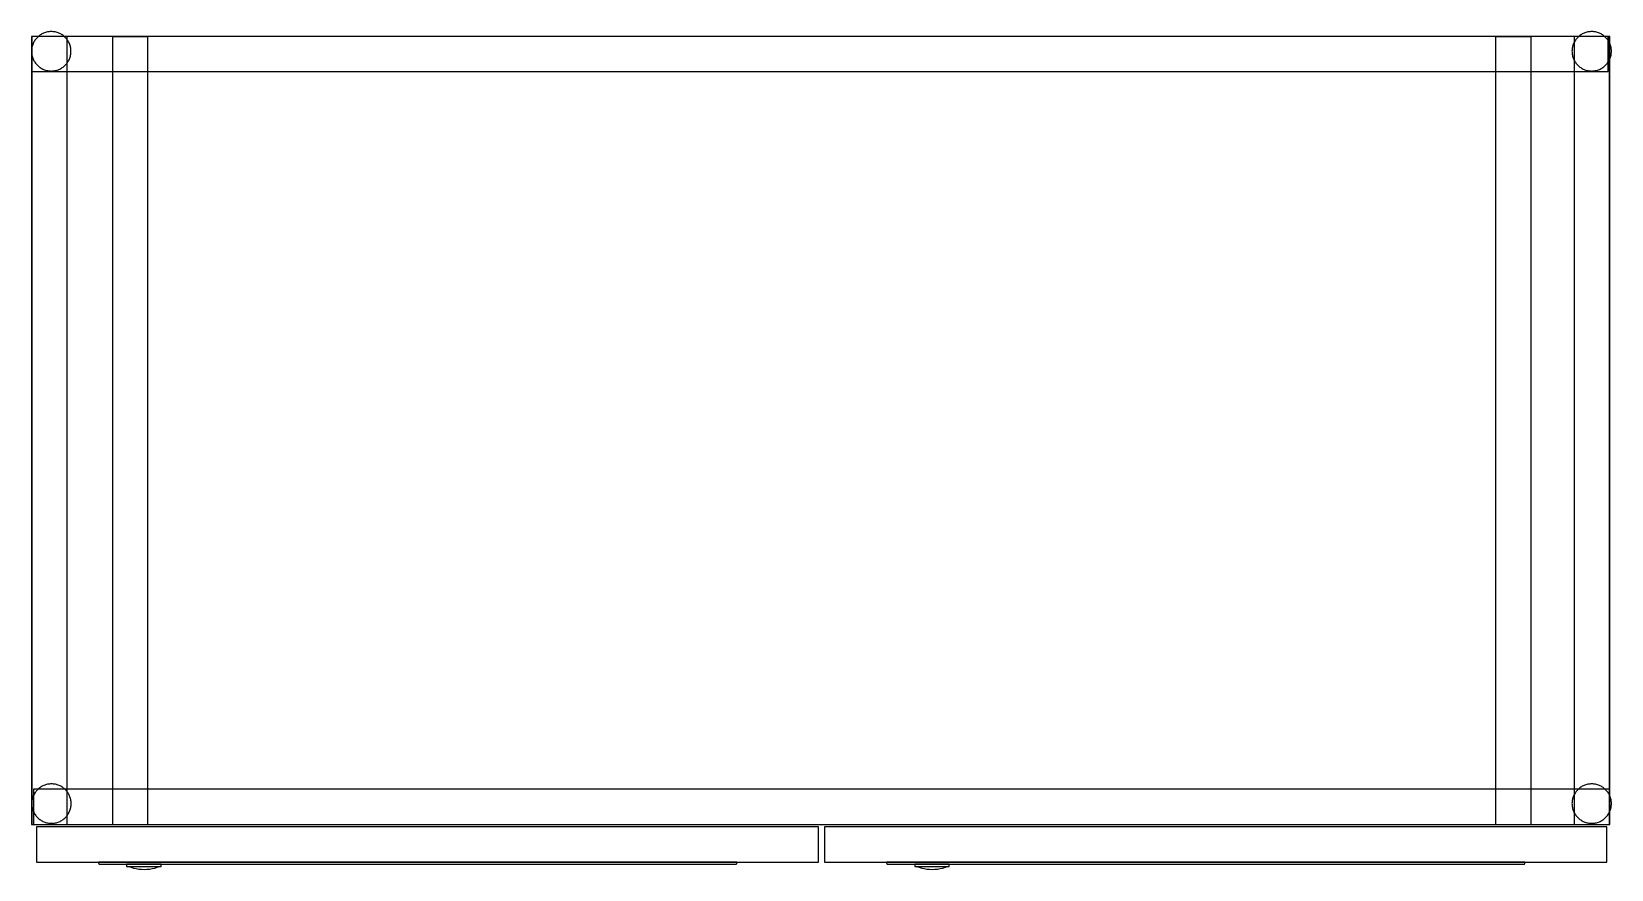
# Model space of a CAD drawing. Header units: millimetres. Extents: x 1075 to 13200, y 678 to 7235.
# Drawn here: x 5538 to 6339, y 3500 to 3925 of the extents above; entities that cross this region are included whole.
import ezdxf

# ---------------------------------------------------------------- set-up
doc = ezdxf.new("R2010")
doc.units = ezdxf.units.MM

msp = doc.modelspace()

# ---------------------------------------------------------------- linework, layer by layer
at = {"color": 0}
for points in [[(5557.59, 3915.17), (5557.58, 3915.69), (5557.54, 3916.19), (5557.48, 3916.69), (5557.39, 3917.19), (5557.28, 3917.67), (5557.14, 3918.14), (5556.98, 3918.61), (5556.81, 3919.06), (5556.6, 3919.5), (5556.38, 3919.94), (5556.14, 3920.35), (5555.88, 3920.76), (5555.6, 3921.15), (5555.31, 3921.53), (5554.99, 3921.89), (5554.66, 3922.24), (5554.31, 3922.57), (5553.95, 3922.89), (5553.57, 3923.18), (5553.18, 3923.46), (5552.78, 3923.72), (5552.36, 3923.96), (5551.92, 3924.18), (5551.48, 3924.38), (5551.03, 3924.56), (5550.56, 3924.72), (5550.09, 3924.86), (5549.61, 3924.97), (5549.11, 3925.06), (5548.61, 3925.12), (5548.11, 3925.16), (5547.59, 3925.17), (5547.08, 3925.16), (5546.57, 3925.12), (5546.07, 3925.06), (5545.58, 3924.97), (5545.09, 3924.86), (5544.62, 3924.72), (5544.15, 3924.56), (5543.7, 3924.38), (5543.26, 3924.18), (5542.83, 3923.96), (5542.41, 3923.72), (5542, 3923.46), (5541.61, 3923.18), (5541.23, 3922.89), (5540.87, 3922.57), (5540.52, 3922.24), (5540.19, 3921.89), (5539.88, 3921.53), (5539.58, 3921.15), (5539.3, 3920.76), (5539.04, 3920.35), (5538.8, 3919.94), (5538.58, 3919.5), (5538.38, 3919.06), (5538.2, 3918.61), (5538.04, 3918.14), (5537.91, 3917.67), (5537.79, 3917.19), (5537.71, 3916.69), (5537.64, 3916.19), (5537.6, 3915.69), (5537.59, 3915.17), (5537.6, 3914.66), (5537.64, 3914.15), (5537.71, 3913.65), (5537.79, 3913.16), (5537.91, 3912.67), (5538.04, 3912.2), (5538.2, 3911.73), (5538.38, 3911.28), (5538.58, 3910.84), (5538.8, 3910.41), (5539.04, 3909.99), (5539.3, 3909.58), (5539.58, 3909.19), (5539.88, 3908.81), (5540.19, 3908.45), (5540.52, 3908.1), (5540.87, 3907.77), (5541.23, 3907.46), (5541.61, 3907.16), (5542, 3906.88), (5542.41, 3906.62), (5542.83, 3906.38), (5543.26, 3906.16), (5543.7, 3905.96), (5544.15, 3905.78), (5544.62, 3905.62), (5545.09, 3905.49), (5545.58, 3905.37), (5546.07, 3905.29), (5546.57, 3905.22), (5547.08, 3905.18), (5547.59, 3905.17), (5548.11, 3905.18), (5548.61, 3905.22), (5549.11, 3905.29), (5549.61, 3905.37), (5550.09, 3905.49), (5550.56, 3905.62), (5551.03, 3905.78), (5551.48, 3905.96), (5551.92, 3906.16), (5552.36, 3906.38), (5552.78, 3906.62), (5553.18, 3906.88), (5553.57, 3907.16), (5553.95, 3907.46), (5554.31, 3907.77), (5554.66, 3908.1), (5554.99, 3908.45), (5555.31, 3908.81), (5555.6, 3909.19), (5555.88, 3909.58), (5556.14, 3909.99), (5556.38, 3910.41), (5556.6, 3910.84), (5556.81, 3911.28), (5556.98, 3911.73), (5557.14, 3912.2), (5557.28, 3912.67), (5557.39, 3913.16), (5557.48, 3913.65), (5557.54, 3914.15), (5557.58, 3914.66)], [(6338.62, 3922.64), (5537.62, 3922.64), (5537.62, 3522.64), (6338.62, 3522.64)], [(5555.72, 3922.64), (5537.72, 3922.64), (5537.72, 3522.64), (5555.72, 3522.64)], [(6337.72, 3922.64), (5537.72, 3922.64), (5537.72, 3904.84), (6337.72, 3904.84)], [(5555.66, 3922.64), (5537.72, 3922.64), (5537.72, 3522.72), (5555.66, 3522.72)], [(5596.64, 3922.56), (5578.6, 3922.56), (5578.6, 3522.74), (5596.64, 3522.74)], [(6298.64, 3922.56), (6280.6, 3922.56), (6280.6, 3522.74), (6298.64, 3522.74)], [(6339.44, 3915.17), (6339.43, 3915.69), (6339.39, 3916.19), (6339.33, 3916.69), (6339.24, 3917.19), (6339.13, 3917.67), (6338.99, 3918.14), (6338.83, 3918.61), (6338.65, 3919.06), (6338.45, 3919.5), (6338.23, 3919.94), (6337.99, 3920.35), (6337.73, 3920.76), (6337.45, 3921.15), (6337.16, 3921.53), (6336.84, 3921.89), (6336.51, 3922.24), (6336.16, 3922.57), (6335.8, 3922.89), (6335.42, 3923.18), (6335.03, 3923.46), (6334.62, 3923.72), (6334.2, 3923.96), (6333.77, 3924.18), (6333.33, 3924.38), (6332.88, 3924.56), (6332.41, 3924.72), (6331.94, 3924.86), (6331.45, 3924.97), (6330.96, 3925.06), (6330.46, 3925.12), (6329.95, 3925.16), (6329.44, 3925.17), (6328.93, 3925.16), (6328.42, 3925.12), (6327.92, 3925.06), (6327.43, 3924.97), (6326.94, 3924.86), (6326.47, 3924.72), (6326, 3924.56), (6325.55, 3924.38), (6325.11, 3924.18), (6324.68, 3923.96), (6324.26, 3923.72), (6323.85, 3923.46), (6323.46, 3923.18), (6323.08, 3922.89), (6322.72, 3922.57), (6322.37, 3922.24), (6322.04, 3921.89), (6321.73, 3921.53), (6321.43, 3921.15), (6321.15, 3920.76), (6320.89, 3920.35), (6320.65, 3919.94), (6320.43, 3919.5), (6320.23, 3919.06), (6320.05, 3918.61), (6319.89, 3918.14), (6319.76, 3917.67), (6319.64, 3917.19), (6319.56, 3916.69), (6319.49, 3916.19), (6319.45, 3915.69), (6319.44, 3915.17), (6319.45, 3914.66), (6319.49, 3914.15), (6319.56, 3913.65), (6319.64, 3913.16), (6319.76, 3912.67), (6319.89, 3912.2), (6320.05, 3911.73), (6320.23, 3911.28), (6320.43, 3910.84), (6320.65, 3910.41), (6320.89, 3909.99), (6321.15, 3909.58), (6321.43, 3909.19), (6321.73, 3908.81), (6322.04, 3908.45), (6322.37, 3908.1), (6322.72, 3907.77), (6323.08, 3907.46), (6323.46, 3907.16), (6323.85, 3906.88), (6324.26, 3906.62), (6324.68, 3906.38), (6325.11, 3906.16), (6325.55, 3905.96), (6326, 3905.78), (6326.47, 3905.62), (6326.94, 3905.49), (6327.43, 3905.37), (6327.92, 3905.29), (6328.42, 3905.22), (6328.93, 3905.18), (6329.44, 3905.17), (6329.95, 3905.18), (6330.46, 3905.22), (6330.96, 3905.29), (6331.45, 3905.37), (6331.94, 3905.49), (6332.41, 3905.62), (6332.88, 3905.78), (6333.33, 3905.96), (6333.77, 3906.16), (6334.2, 3906.38), (6334.62, 3906.62), (6335.03, 3906.88), (6335.42, 3907.16), (6335.8, 3907.46), (6336.16, 3907.77), (6336.51, 3908.1), (6336.84, 3908.45), (6337.16, 3908.81), (6337.45, 3909.19), (6337.73, 3909.58), (6337.99, 3909.99), (6338.23, 3910.41), (6338.45, 3910.84), (6338.65, 3911.28), (6338.83, 3911.73), (6338.99, 3912.2), (6339.13, 3912.67), (6339.24, 3913.16), (6339.33, 3913.65), (6339.39, 3914.15), (6339.43, 3914.66)], [(6338.55, 3922.7), (6320.55, 3922.7), (6320.55, 3522.7), (6338.55, 3522.7)], [(6338.62, 3922.64), (6320.62, 3922.64), (6320.62, 3522.64), (6338.62, 3522.64)], [(5557.67, 3533.33), (5557.66, 3533.84), (5557.62, 3534.35), (5557.56, 3534.85), (5557.47, 3535.34), (5557.36, 3535.82), (5557.22, 3536.3), (5557.07, 3536.76), (5556.89, 3537.22), (5556.69, 3537.66), (5556.46, 3538.09), (5556.22, 3538.51), (5555.96, 3538.91), (5555.68, 3539.31), (5555.39, 3539.68), (5555.07, 3540.05), (5554.74, 3540.39), (5554.39, 3540.73), (5554.03, 3541.04), (5553.65, 3541.34), (5553.26, 3541.62), (5552.86, 3541.88), (5552.44, 3542.12), (5552.01, 3542.34), (5551.56, 3542.54), (5551.11, 3542.72), (5550.64, 3542.88), (5550.17, 3543.01), (5549.69, 3543.12), (5549.19, 3543.21), (5548.69, 3543.27), (5548.19, 3543.31), (5547.67, 3543.33), (5547.16, 3543.31), (5546.65, 3543.27), (5546.15, 3543.21), (5545.66, 3543.12), (5545.17, 3543.01), (5544.7, 3542.88), (5544.24, 3542.72), (5543.78, 3542.54), (5543.34, 3542.34), (5542.91, 3542.12), (5542.49, 3541.88), (5542.08, 3541.62), (5541.69, 3541.34), (5541.31, 3541.04), (5540.95, 3540.73), (5540.6, 3540.39), (5540.27, 3540.05), (5539.96, 3539.68), (5539.66, 3539.31), (5539.38, 3538.91), (5539.12, 3538.51), (5538.88, 3538.09), (5538.66, 3537.66), (5538.46, 3537.22), (5538.28, 3536.76), (5538.12, 3536.3), (5537.99, 3535.82), (5537.88, 3535.34), (5537.79, 3534.85), (5537.72, 3534.35), (5537.69, 3533.84), (5537.67, 3533.33), (5537.69, 3532.81), (5537.72, 3532.3), (5537.79, 3531.8), (5537.88, 3531.31), (5537.99, 3530.83), (5538.12, 3530.35), (5538.28, 3529.89), (5538.46, 3529.43), (5538.66, 3528.99), (5538.88, 3528.56), (5539.12, 3528.14), (5539.38, 3527.74), (5539.66, 3527.34), (5539.96, 3526.97), (5540.27, 3526.6), (5540.6, 3526.26), (5540.95, 3525.92), (5541.31, 3525.61), (5541.69, 3525.31), (5542.08, 3525.03), (5542.49, 3524.77), (5542.91, 3524.53), (5543.34, 3524.31), (5543.78, 3524.11), (5544.24, 3523.93), (5544.7, 3523.78), (5545.17, 3523.64), (5545.66, 3523.53), (5546.15, 3523.44), (5546.65, 3523.38), (5547.16, 3523.34), (5547.67, 3523.33), (5548.19, 3523.34), (5548.69, 3523.38), (5549.19, 3523.44), (5549.69, 3523.53), (5550.17, 3523.64), (5550.64, 3523.78), (5551.11, 3523.93), (5551.56, 3524.11), (5552.01, 3524.31), (5552.44, 3524.53), (5552.86, 3524.77), (5553.26, 3525.03), (5553.65, 3525.31), (5554.03, 3525.61), (5554.39, 3525.92), (5554.74, 3526.26), (5555.07, 3526.6), (5555.39, 3526.97), (5555.68, 3527.34), (5555.96, 3527.74), (5556.22, 3528.14), (5556.46, 3528.56), (5556.69, 3528.99), (5556.89, 3529.43), (5557.07, 3529.89), (5557.22, 3530.35), (5557.36, 3530.83), (5557.47, 3531.31), (5557.56, 3531.8), (5557.62, 3532.3), (5557.66, 3532.81)], [(6338.62, 3540.64), (5538.62, 3540.64), (5538.62, 3522.64), (6338.62, 3522.64)], [(6339.44, 3533.33), (6339.43, 3533.84), (6339.39, 3534.35), (6339.33, 3534.85), (6339.24, 3535.34), (6339.13, 3535.82), (6338.99, 3536.3), (6338.83, 3536.76), (6338.65, 3537.22), (6338.45, 3537.66), (6338.23, 3538.09), (6337.99, 3538.51), (6337.73, 3538.91), (6337.45, 3539.31), (6337.16, 3539.68), (6336.84, 3540.05), (6336.51, 3540.39), (6336.16, 3540.73), (6335.8, 3541.04), (6335.42, 3541.34), (6335.03, 3541.62), (6334.62, 3541.88), (6334.2, 3542.12), (6333.77, 3542.34), (6333.33, 3542.54), (6332.88, 3542.72), (6332.41, 3542.88), (6331.94, 3543.01), (6331.45, 3543.12), (6330.96, 3543.21), (6330.46, 3543.27), (6329.95, 3543.31), (6329.44, 3543.33), (6328.93, 3543.31), (6328.42, 3543.27), (6327.92, 3543.21), (6327.43, 3543.12), (6326.94, 3543.01), (6326.47, 3542.88), (6326, 3542.72), (6325.55, 3542.54), (6325.11, 3542.34), (6324.68, 3542.12), (6324.26, 3541.88), (6323.85, 3541.62), (6323.46, 3541.34), (6323.08, 3541.04), (6322.72, 3540.73), (6322.37, 3540.39), (6322.04, 3540.05), (6321.73, 3539.68), (6321.43, 3539.31), (6321.15, 3538.91), (6320.89, 3538.51), (6320.65, 3538.09), (6320.43, 3537.66), (6320.23, 3537.22), (6320.05, 3536.76), (6319.89, 3536.3), (6319.76, 3535.82), (6319.64, 3535.34), (6319.56, 3534.85), (6319.49, 3534.35), (6319.45, 3533.84), (6319.44, 3533.33), (6319.45, 3532.81), (6319.49, 3532.3), (6319.56, 3531.8), (6319.64, 3531.31), (6319.76, 3530.83), (6319.89, 3530.35), (6320.05, 3529.89), (6320.23, 3529.43), (6320.43, 3528.99), (6320.65, 3528.56), (6320.89, 3528.14), (6321.15, 3527.74), (6321.43, 3527.34), (6321.73, 3526.97), (6322.04, 3526.6), (6322.37, 3526.26), (6322.72, 3525.92), (6323.08, 3525.61), (6323.46, 3525.31), (6323.85, 3525.03), (6324.26, 3524.77), (6324.68, 3524.53), (6325.11, 3524.31), (6325.55, 3524.11), (6326, 3523.93), (6326.47, 3523.78), (6326.94, 3523.64), (6327.43, 3523.53), (6327.92, 3523.44), (6328.42, 3523.38), (6328.93, 3523.34), (6329.44, 3523.33), (6329.95, 3523.34), (6330.46, 3523.38), (6330.96, 3523.44), (6331.45, 3523.53), (6331.94, 3523.64), (6332.41, 3523.78), (6332.88, 3523.93), (6333.33, 3524.11), (6333.77, 3524.31), (6334.2, 3524.53), (6334.62, 3524.77), (6335.03, 3525.03), (6335.42, 3525.31), (6335.8, 3525.61), (6336.16, 3525.92), (6336.51, 3526.26), (6336.84, 3526.6), (6337.16, 3526.97), (6337.45, 3527.34), (6337.73, 3527.74), (6337.99, 3528.14), (6338.23, 3528.56), (6338.45, 3528.99), (6338.65, 3529.43), (6338.83, 3529.89), (6338.99, 3530.35), (6339.13, 3530.83), (6339.24, 3531.31), (6339.33, 3531.8), (6339.39, 3532.3), (6339.43, 3532.81)], [(5937.05, 3521.55), (5540.05, 3521.55), (5540.05, 3503.55), (5937.05, 3503.55)], [(6337.05, 3521.55), (5940.05, 3521.55), (5940.05, 3503.55), (6337.05, 3503.55)], [(5895.55, 3503.58), (5571.57, 3503.58), (5571.57, 3503.11), (5571.57, 3503.09), (5571.57, 3503.06), (5571.58, 3503.04), (5571.58, 3503.01), (5571.59, 3502.99), (5571.6, 3502.96), (5571.6, 3502.94), (5571.61, 3502.91), (5571.62, 3502.89), (5571.63, 3502.87), (5571.65, 3502.85), (5571.66, 3502.82), (5571.68, 3502.8), (5571.69, 3502.78), (5571.71, 3502.77), (5571.72, 3502.75), (5571.74, 3502.73), (5571.76, 3502.71), (5571.78, 3502.7), (5571.8, 3502.68), (5571.82, 3502.67), (5571.84, 3502.66), (5571.87, 3502.65), (5571.89, 3502.64), (5571.91, 3502.63), (5571.94, 3502.62), (5571.96, 3502.61), (5571.99, 3502.61), (5572.01, 3502.6), (5572.04, 3502.6), (5572.06, 3502.6), (5572.09, 3502.6), (5895.03, 3502.6), (5895.06, 3502.6), (5895.09, 3502.6), (5895.11, 3502.6), (5895.14, 3502.61), (5895.16, 3502.61), (5895.19, 3502.62), (5895.21, 3502.63), (5895.24, 3502.64), (5895.26, 3502.65), (5895.28, 3502.66), (5895.3, 3502.67), (5895.32, 3502.68), (5895.35, 3502.7), (5895.36, 3502.71), (5895.38, 3502.73), (5895.4, 3502.75), (5895.42, 3502.77), (5895.44, 3502.78), (5895.45, 3502.8), (5895.47, 3502.82), (5895.48, 3502.85), (5895.49, 3502.87), (5895.5, 3502.89), (5895.51, 3502.91), (5895.52, 3502.94), (5895.53, 3502.96), (5895.54, 3502.99), (5895.54, 3503.01), (5895.55, 3503.04), (5895.55, 3503.06), (5895.55, 3503.09), (5895.55, 3503.11)], [(5603.35, 3502.61), (5585.83, 3502.61), (5585.83, 3501.46), (5603.35, 3501.46)], [(6295.55, 3503.58), (5971.57, 3503.58), (5971.57, 3503.11), (5971.57, 3503.09), (5971.57, 3503.06), (5971.58, 3503.04), (5971.58, 3503.01), (5971.59, 3502.99), (5971.6, 3502.96), (5971.6, 3502.94), (5971.61, 3502.91), (5971.62, 3502.89), (5971.63, 3502.87), (5971.65, 3502.85), (5971.66, 3502.82), (5971.68, 3502.8), (5971.69, 3502.78), (5971.71, 3502.77), (5971.72, 3502.75), (5971.74, 3502.73), (5971.76, 3502.71), (5971.78, 3502.7), (5971.8, 3502.68), (5971.82, 3502.67), (5971.84, 3502.66), (5971.87, 3502.65), (5971.89, 3502.64), (5971.91, 3502.63), (5971.94, 3502.62), (5971.96, 3502.61), (5971.99, 3502.61), (5972.01, 3502.6), (5972.04, 3502.6), (5972.06, 3502.6), (5972.09, 3502.6), (6295.04, 3502.6), (6295.06, 3502.6), (6295.09, 3502.6), (6295.11, 3502.6), (6295.14, 3502.61), (6295.16, 3502.61), (6295.19, 3502.62), (6295.21, 3502.63), (6295.24, 3502.64), (6295.26, 3502.65), (6295.28, 3502.66), (6295.3, 3502.67), (6295.33, 3502.68), (6295.35, 3502.7), (6295.37, 3502.71), (6295.38, 3502.73), (6295.4, 3502.75), (6295.42, 3502.77), (6295.44, 3502.78), (6295.45, 3502.8), (6295.47, 3502.82), (6295.48, 3502.85), (6295.49, 3502.87), (6295.5, 3502.89), (6295.51, 3502.91), (6295.52, 3502.94), (6295.53, 3502.96), (6295.54, 3502.99), (6295.54, 3503.01), (6295.55, 3503.04), (6295.55, 3503.06), (6295.55, 3503.09), (6295.55, 3503.11)], [(6003.35, 3502.61), (5985.83, 3502.61), (5985.83, 3501.46), (6003.35, 3501.46)]]:
    msp.add_lwpolyline(points, close=True, dxfattribs=at)
for points in [[(5586.81, 3501.46), (5588.08, 3501), (5589.37, 3500.61), (5590.69, 3500.31), (5592.03, 3500.1), (5593.38, 3499.97), (5594.73, 3499.92), (5596.08, 3499.96), (5597.42, 3500.09), (5598.76, 3500.3), (5600.08, 3500.6), (5601.38, 3500.98), (5602.65, 3501.44)], [(5986.81, 3501.46), (5988.08, 3501), (5989.37, 3500.61), (5990.69, 3500.31), (5992.03, 3500.1), (5993.38, 3499.97), (5994.73, 3499.92), (5996.08, 3499.96), (5997.42, 3500.09), (5998.76, 3500.3), (6000.08, 3500.6), (6001.38, 3500.98), (6002.65, 3501.44)]]:
    msp.add_lwpolyline(points, dxfattribs=at)

doc.saveas('drawing.dxf')
